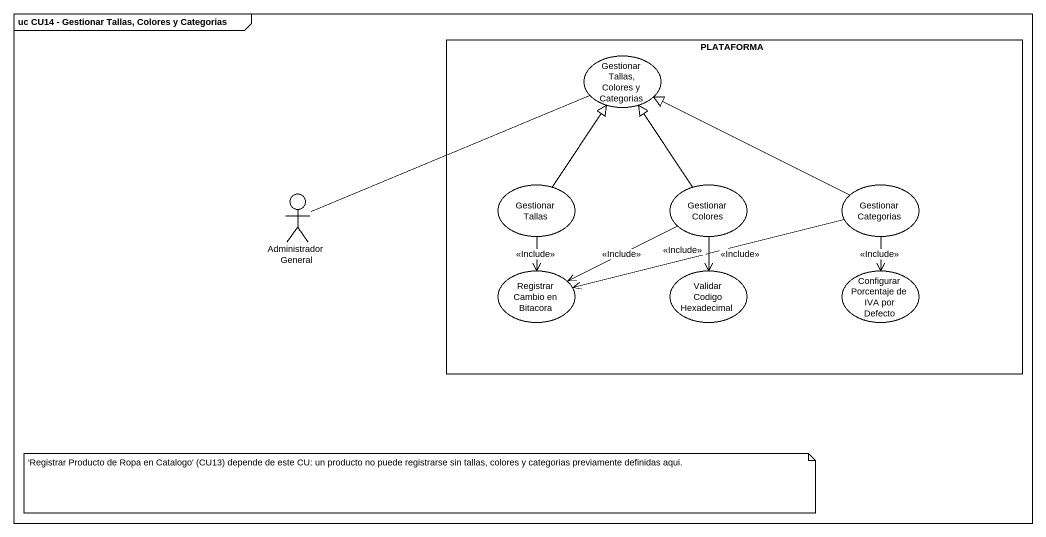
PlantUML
@startuml
mainframe uc CU14 - Gestionar Tallas, Colores y Categorias
rectangle PLATAFORMA {
  usecase "Gestionar Tallas, Colores y Categorias" as Gestionar_Tallas_Colores_y
  usecase "Gestionar Tallas" as Gestionar_Tallas
  usecase "Gestionar Colores" as Gestionar_Colores
  usecase "Gestionar Categorias" as Gestionar_Categorias
  usecase "Registrar Cambio en Bitacora" as Registrar_Cambio_en_Bitacora
  usecase "Validar Codigo Hexadecimal" as Validar_Codigo_Hexadecimal
  usecase "Configurar Porcentaje de IVA por Defecto" as Configurar_Porcentaje_de
}
actor "Administrador General" as Administrador_General
Gestionar_Tallas -up-|> Gestionar_Tallas_Colores_y
Gestionar_Tallas --> Registrar_Cambio_en_Bitacora : <<Include>>
Gestionar_Colores -up-|> Gestionar_Tallas_Colores_y
Gestionar_Colores -left-> Registrar_Cambio_en_Bitacora : <<Include>>
Gestionar_Colores --> Validar_Codigo_Hexadecimal : <<Include>>
Gestionar_Categorias -left-|> Gestionar_Tallas_Colores_y
Gestionar_Categorias -left-> Registrar_Cambio_en_Bitacora : <<Include>>
Gestionar_Categorias --> Configurar_Porcentaje_de : <<Include>>
Administrador_General -right- Gestionar_Tallas_Colores_y
note as N1
  ~'Registrar Producto de Ropa en Catalogo' (CU13) depende de este CU: un producto no puede registrarse sin tallas, colores y categorias previamente definidas aqui.
end note
@enduml
